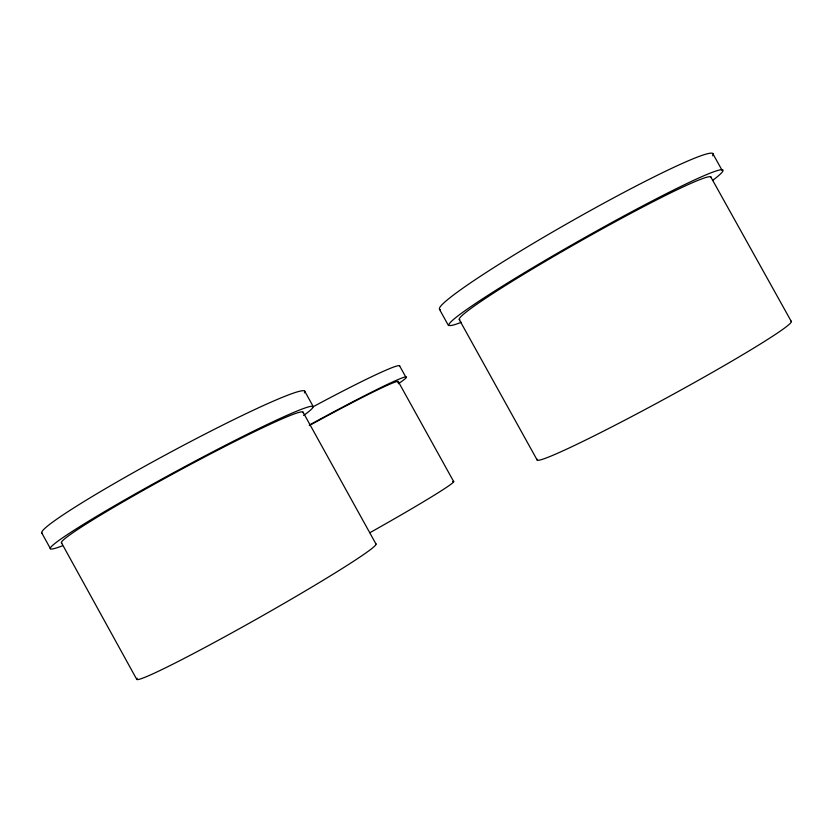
<?xml version="1.0" encoding="UTF-8"?>
<svg xmlns="http://www.w3.org/2000/svg" width="833" height="833" viewBox="0 0 833 833"><rect width="100%" height="100%" fill="white"/><g stroke="black" fill="none" stroke-linecap="round" stroke-linejoin="round"><path stroke-width="1.25" d="M712.944 153.886L722.242 170.567M710.872 177.065L791.35 321.548M459.212 319.508L537.098 459.92M439.512 309.397L448.477 325.568M399.58 365.802L405.963 377.328M398.299 381.618L453.683 481.589M304.763 391.25L313.177 406.462M303.025 412.127L375.975 544.001M61.413 542.668L136.82 679.499M41.765 532.933L50.459 548.708M61.798 543.064A137.32 7.549 -28.4 0 1 179.532 470.364A137.32 7.549 -28.4 0 1 303.004 412.71M62.517 545.761A149.388 8.215 -28.4 0 1 178.678 469.927A149.388 8.215 -28.4 0 1 303.587 415.469M375.506 543.762A137.445 6.539 -29.5 0 1 256.304 619.242A137.445 6.539 -29.5 0 1 137.216 678.239M42.462 533.307A149.367 9.986 -28.3 0 1 171.494 451.694A149.367 9.986 -28.3 0 1 304.389 392.905M459.889 319.799A144.609 8.58 -29.5 0 1 578.987 241.903A144.609 8.58 -29.5 0 1 711.038 177.658M461.305 322.288A157.322 9.34 -29.5 0 1 581.319 239.529A157.322 9.34 -29.5 0 1 712.486 180.511M790.975 321.163A144.755 7.445 -28.6 0 1 665.9 398.268A144.755 7.445 -28.6 0 1 537.254 459.275M440.386 309.741A157.312 11.35 -29.6 0 1 572.844 220.401A157.312 11.35 -29.6 0 1 712.642 155.792M309.272 425.58A101.928 4.321 -28.8 0 1 397.789 382.566M309.522 424.955A110.841 4.696 -28.8 0 1 398.361 383.732M452.642 481.589A102.001 3.748 -29.2 0 1 369.946 532.672M312.396 407.15A110.831 5.706 -28.7 0 1 399.58 366.218"/></g></svg>
